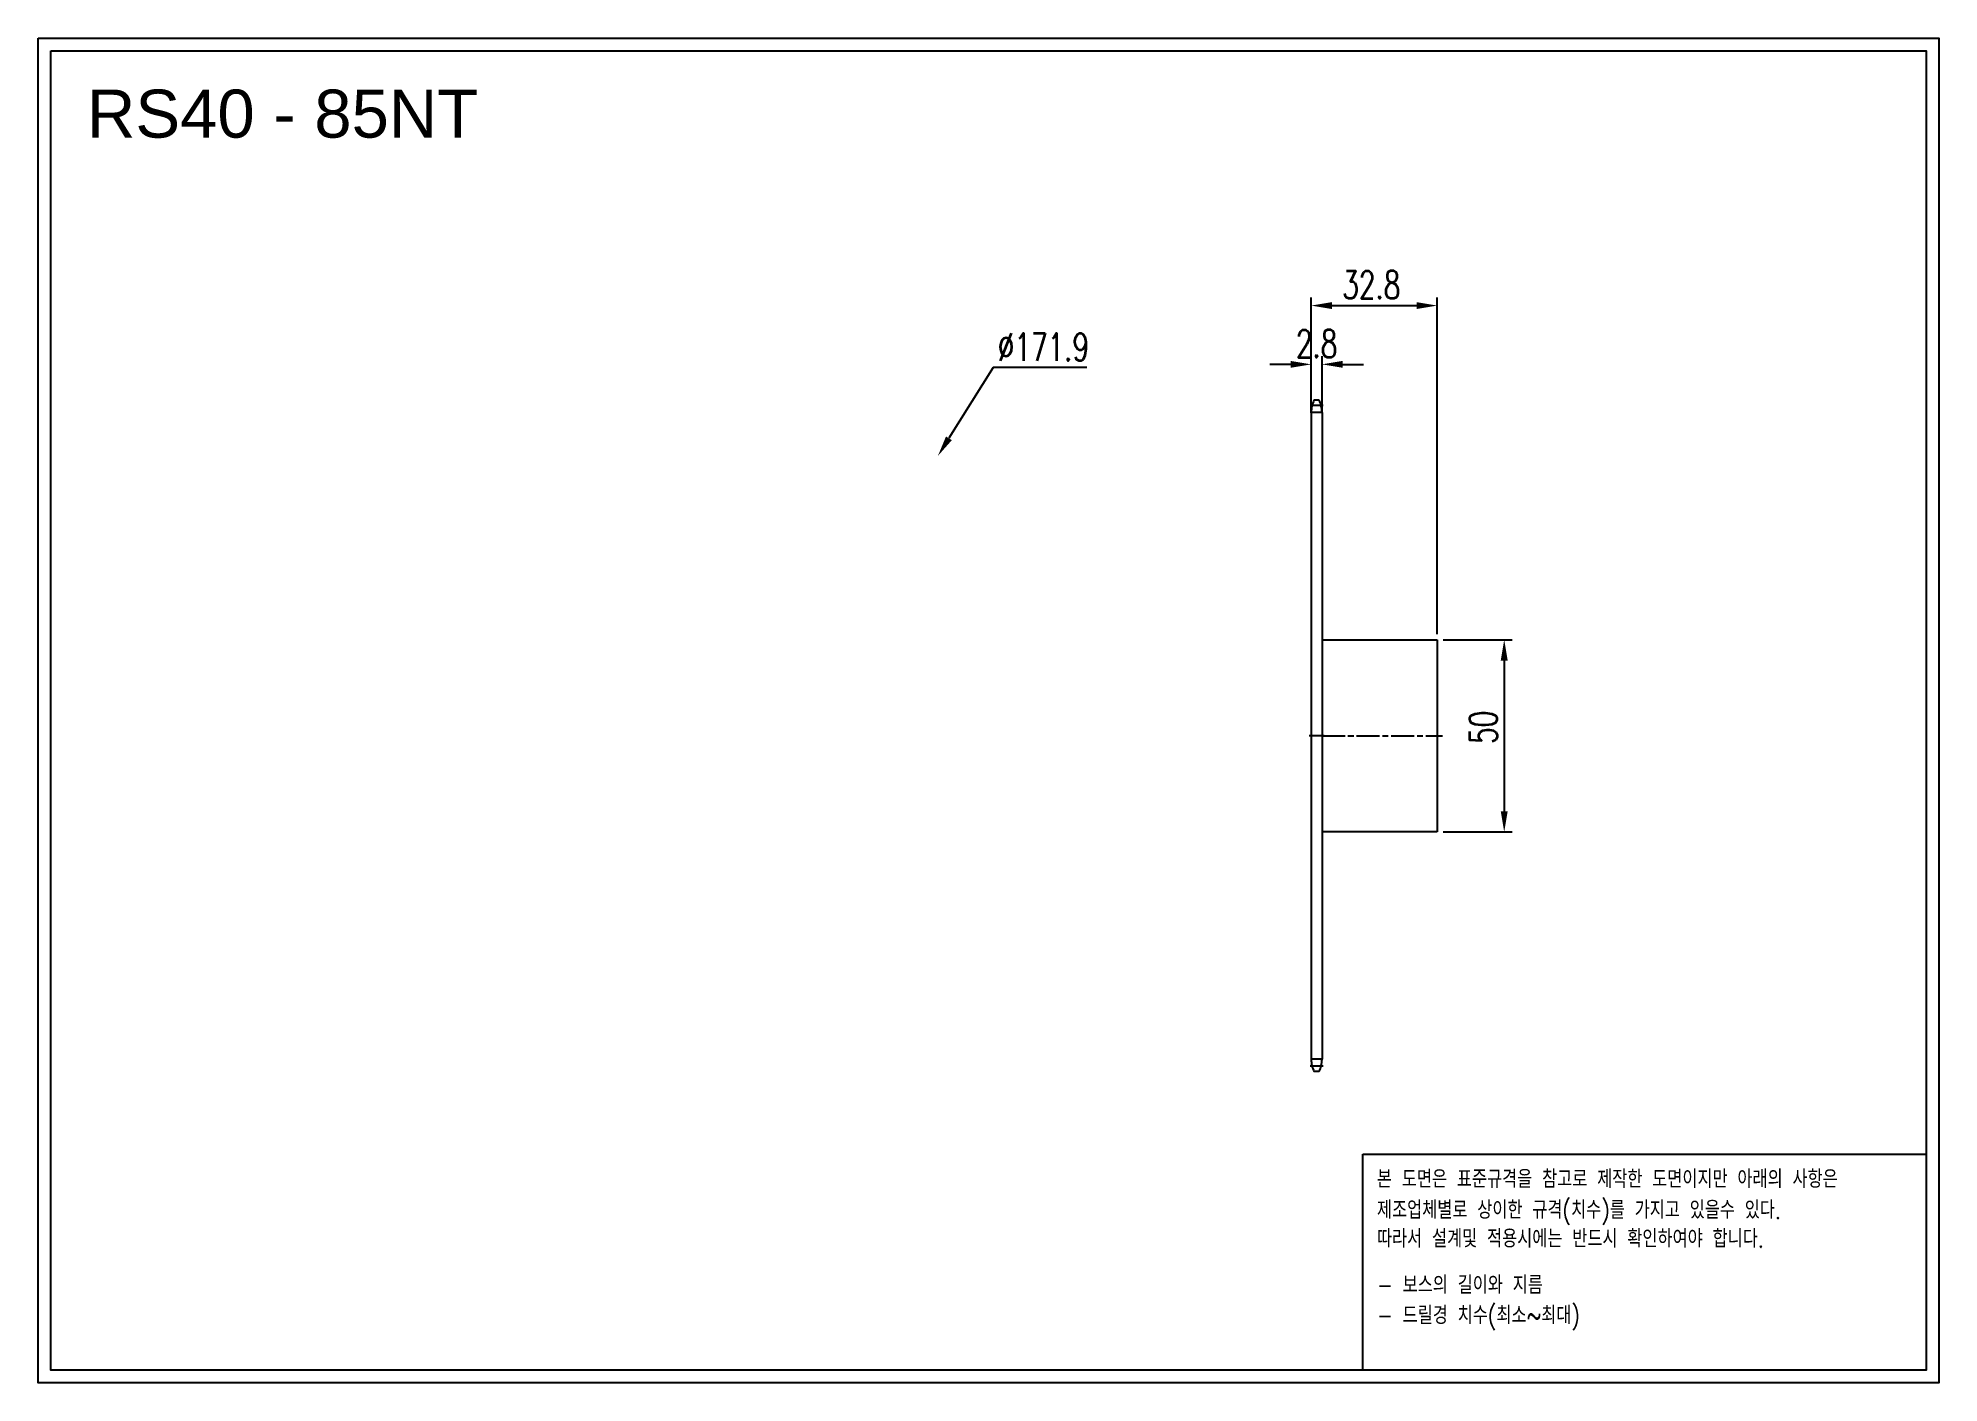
# Model space of a CAD drawing. Header units: millimetres. Extents: x -65053 to -64558, y 3259 to 3609.
import ezdxf

# ---------------------------------------------------------------- set-up
doc = ezdxf.new("R2010")
doc.units = ezdxf.units.MM
for name, pattern in [('AM_ISO02W050', [7.5, 6, -1.5]), ('AM_ISO02W050x2', [3.75, 3, -0.75]), ('AM_ISO08W050', [18, 12, -1.5, 3, -1.5]), ('AM_ISO08W050x2', [9, 6, -0.75, 1.5, -0.75])]:
    doc.linetypes.add(name, pattern=pattern)
for name, color, linetype, lineweight in [('AM_3N', 6, 'AM_ISO02W050', 25), ('AM_7', 4, 'AM_ISO08W050', 25), ('AM_7N', 4, 'AM_ISO08W050', 25)]:
    doc.layers.add(name, color=color, linetype=linetype, lineweight=lineweight)
doc.layers.add('S-DIM', color=7, linetype='Continuous')
doc.styles.add('HAN', font='ROMANS.shx', dxfattribs={"width": 0.7, "bigfont": 'whgtxt.shx'})
doc.styles.add('HSG', font='SIMPLEX.shx', dxfattribs={"width": 0.7, "bigfont": 'HSG.shx'})
doc.styles.get("Standard").update_dxf_attribs({"font": 'arial.ttf'})
doc.dimstyles.new('APP16', dxfattribs={"dimscale": 3, "dimtxt": 2.4, "dimasz": 1.8, "dimexe": 0.7, "dimexo": 0.5, "dimgap": 0.6, "dimtad": 1, "dimtoh": 1, "dimdec": 1, "dimrnd": 0.01, "dimzin": 9, "dimdsep": 46, "dimtxsty": 'HSG', "dimcen": 0, "dimclrd": 1, "dimclre": 1, "dimclrt": 256, "dimazin": 2, "dimtp": 1, "dimtm": 1, "dimtfac": 0.5, "dimtdec": 1, "dimtofl": 0, "dimtmove": 0, "dimatfit": 3, "dimfxl": 0, "dimtvp": 1, "dimtolj": 2, "dimlwd": -1, "dimlwe": -1, "dimarcsym": 0})

# ---------------------------------------------------------------- blocks, each defined once
blk = doc.blocks.new('*D2')
at = {"layer": 'Defpoints', "color": 0, "transparency": 16777216}
for p in [(-64688.56, 3452.84), (-64688.56, 3402.84), (-64671.13, 3402.84)]:
    blk.add_point(p, dxfattribs=at)
at = {"layer": 'S-DIM', "color": 1, "transparency": 16777216}
for p, q in [((-64687.06, 3452.84), (-64669.03, 3452.84)), ((-64671.13, 3447.44), (-64671.13, 3408.24)), ((-64687.06, 3402.84), (-64669.03, 3402.84))]:
    blk.add_line(p, q, dxfattribs=at)
for points in [[(-64672.03, 3447.44), (-64670.23, 3447.44), (-64671.13, 3452.84)], [(-64672.03, 3408.24), (-64670.23, 3408.24), (-64671.13, 3402.84)]]:
    blk.add_solid(points, dxfattribs=at)
at = {"layer": 'S-DIM', "transparency": 16777216, "insert": (-64676.53, 3430.06), "char_height": 7.2, "attachment_point": 5, "rotation": 90, "style": 'HSG'}
blk.add_mtext('\\A2;50', dxfattribs=at)
blk = doc.blocks.new('fuyjgdhj')
for p, q in [((-66198.52, 424.71), (-66168.52, 424.71)), ((-66168.52, 424.71), (-66168.52, 374.71)), ((-66168.52, 374.71), (-66198.52, 374.71))]:
    blk.add_line(p, q)
at = {"layer": 'AM_7N', "linetype": 'AM_ISO08W050x2'}
blk.add_line((-66198.52, 399.71), (-66167.17, 399.71), dxfattribs=at)
blk = doc.blocks.new('*D3')
at = {"layer": 'Defpoints', "color": 0, "transparency": 16777216}
for p in [(-64818.55, 3500.67), (-64909.73, 3355.02)]:
    blk.add_point(p, dxfattribs=at)
at = {"layer": 'S-DIM', "color": 1, "transparency": 16777216}
for p, q in [((-64804.17, 3523.63), (-64815.68, 3505.25)), ((-64779.81, 3523.63), (-64804.17, 3523.63))]:
    blk.add_line(p, q, dxfattribs=at)
blk.add_solid([(-64816.44, 3505.73), (-64814.92, 3504.77), (-64818.55, 3500.67)], dxfattribs=at)
at = {"layer": 'S-DIM', "transparency": 16777216, "insert": (-64791.09, 3529.03), "char_height": 7.2, "attachment_point": 5, "style": 'HSG'}
blk.add_mtext('\\A2;∅171.9', dxfattribs=at)
blk = doc.blocks.new('*D4')
at = {"layer": 'Defpoints', "color": 0, "transparency": 16777216}
for p in [(-64718.56, 3524.49), (-64721.36, 3510.41), (-64718.56, 3510.41)]:
    blk.add_point(p, dxfattribs=at)
at = {"layer": 'S-DIM', "color": 1, "transparency": 16777216}
for p, q in [((-64726.76, 3524.49), (-64732.16, 3524.49)), ((-64721.36, 3511.91), (-64721.36, 3526.59)), ((-64718.56, 3511.91), (-64718.56, 3526.59)), ((-64713.16, 3524.49), (-64707.76, 3524.49))]:
    blk.add_line(p, q, dxfattribs=at)
for points in [[(-64726.76, 3525.39), (-64726.76, 3523.59), (-64721.36, 3524.49)], [(-64713.16, 3525.39), (-64713.16, 3523.59), (-64718.56, 3524.49)]]:
    blk.add_solid(points, dxfattribs=at)
at = {"layer": 'S-DIM', "transparency": 16777216, "insert": (-64719.96, 3529.89), "char_height": 7.2, "attachment_point": 5, "style": 'HSG'}
blk.add_mtext('\\A2;2.8', dxfattribs=at)
blk = doc.blocks.new('*D5')
at = {"layer": 'Defpoints', "color": 0, "transparency": 16777216}
for p in [(-64688.56, 3539.78), (-64721.36, 3510.52), (-64688.56, 3452.84)]:
    blk.add_point(p, dxfattribs=at)
at = {"layer": 'S-DIM', "color": 1, "transparency": 16777216}
for p, q in [((-64721.36, 3512.02), (-64721.36, 3541.88)), ((-64715.96, 3539.78), (-64693.96, 3539.78)), ((-64688.56, 3454.34), (-64688.56, 3541.88))]:
    blk.add_line(p, q, dxfattribs=at)
for points in [[(-64715.96, 3540.68), (-64715.96, 3538.88), (-64721.36, 3539.78)], [(-64693.96, 3540.68), (-64693.96, 3538.88), (-64688.56, 3539.78)]]:
    blk.add_solid(points, dxfattribs=at)
at = {"layer": 'S-DIM', "transparency": 16777216, "insert": (-64705.73, 3545.18), "char_height": 7.2, "attachment_point": 5, "style": 'HSG'}
blk.add_mtext('\\A2;32.8', dxfattribs=at)
blk = doc.blocks.new('notice1')
at = {"color": 4}
blk.add_lwpolyline([(-22142.12, 1735.9), (-22053.8, 1735.9), (-22053.8, 1702.07), (-22142.12, 1702.07)], close=True, dxfattribs=at)
at = {"color": 4, "style": 'HAN', "width": 0.8}
for s, p in [('본 도면은 표준규격을 참고로 제작한 도면이지만 아래의 사항은', (-22139.9, 1730.62)), ('제조업체별로 상이한 규격(치수)를 가지고 있을수 있다.', (-22139.9, 1725.78)), ('따라서 설계및 적용시에는 반드시 확인하여야 합니다.', (-22139.9, 1721.28)), ('- 보스의 길이와 지름', (-22139.9, 1714.03)), ('- 드릴경 치수(최소~최대)', (-22139.9, 1709.27))]:
    blk.add_text(s, height=2.7949, dxfattribs=at).set_placement(p)

msp = doc.modelspace()

# ---------------------------------------------------------------- linework, layer by layer
for p, q in [((-64719.27, 3515.17), (-64720.65, 3515.17)), ((-64721.36, 3511.97), (-64721.36, 3343.72)), ((-64718.56, 3511.97), (-64718.56, 3343.72)), ((-64719.27, 3340.52), (-64720.65, 3340.52))]:
    msp.add_line(p, q)
for points in [[(-65052.79, 3609.38), (-64557.96, 3609.38), (-64557.96, 3259.5), (-65052.79, 3259.5)], [(-65049.46, 3606.05), (-64561.29, 3606.05), (-64561.29, 3262.83), (-65049.46, 3262.83)]]:
    msp.add_lwpolyline(points, close=True)
for centre, start, end in [((-64713.76, 3511.97), 155.0989, 180), ((-64726.16, 3511.97), 0, 24.9011), ((-64713.76, 3343.72), 180, 204.9011), ((-64726.16, 3343.72), 335.0989, 0)]:
    msp.add_arc(centre, 7.6, start, end)
at = {"layer": 'AM_3N', "linetype": 'AM_ISO02W050x2'}
for p, q in [((-64718.56, 3511.97), (-64721.36, 3511.97)), ((-64718.56, 3343.72), (-64721.36, 3343.72))]:
    msp.add_line(p, q, dxfattribs=at)
at = {"layer": 'AM_7', "linetype": 'AM_ISO08W050x2'}
for p, q in [((-64718.29, 3513.77), (-64721.67, 3513.77)), ((-64717.98, 3427.84), (-64721.94, 3427.84)), ((-64718.29, 3341.92), (-64721.67, 3341.92))]:
    msp.add_line(p, q, dxfattribs=at)

# ---------------------------------------------------------------- block references
msp.add_blockref('fuyjgdhj', (1479.96, 3028.14))
at = {"xscale": 1.66053888, "yscale": 1.66053888, "zscale": 1.66053888}
msp.add_blockref('notice1', (-27940.1, 436.48), dxfattribs=at)

# ---------------------------------------------------------------- texts
msp.add_text('RS40 - 85NT', height=12.4958).set_placement((-65040.05, 3583.47))

# ---------------------------------------------------------------- dimensions: what is measured, and where the dimension line sits
at = {"layer": 'S-DIM'}
for base, p1, p2, picture, middle in [((-64688.56, 3539.78), (-64721.36, 3510.52), (-64688.56, 3452.84), '*D5', (-64705.73, 3539.78)), ((-64718.56, 3524.49), (-64721.36, 3510.41), (-64718.56, 3510.41), '*D4', (-64719.96, 3524.49))]:
    dim = msp.add_linear_dim(base=base, p1=p1, p2=p2, dimstyle='APP16', dxfattribs=at)
    dim.commit()
    dim.dimension.update_dxf_attribs({"geometry": picture, "text_midpoint": middle, "dimtype": 128})
dim = msp.add_diameter_dim_2p(p1=(-64909.73, 3355.02), p2=(-64818.55, 3500.67), dimstyle='APP16', dxfattribs=at)
dim.commit()
dim.dimension.update_dxf_attribs({"geometry": '*D3', "text_midpoint": (-64791.09, 3523.63), "dimtype": 131})
dim = msp.add_linear_dim(base=(-64671.13, 3402.84), p1=(-64688.56, 3452.84), p2=(-64688.56, 3402.84), angle=90, dimstyle='APP16', dxfattribs=at)
dim.commit()
dim.dimension.update_dxf_attribs({"geometry": '*D2', "text_midpoint": (-64671.13, 3430.06), "dimtype": 128})

doc.saveas('drawing.dxf')
